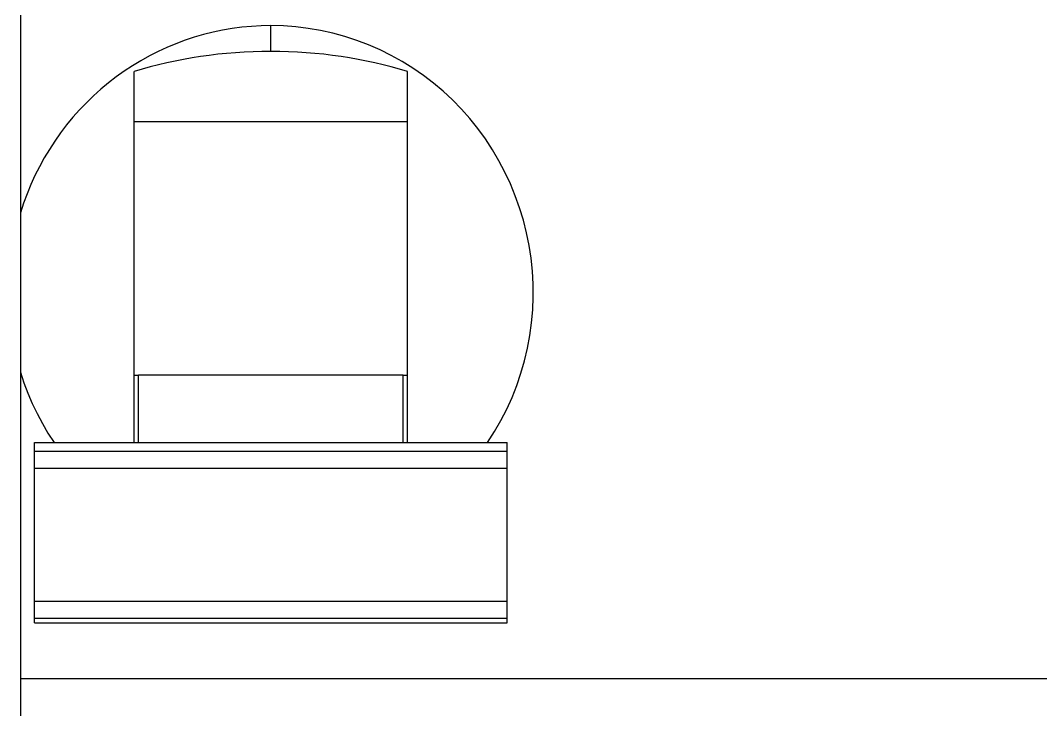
# Model space of a CAD drawing. Header units: millimetres. Extents: x 1019 to 1519, y 1262 to 1448.
# Drawn here: x 1195.695 to 1199.28, y 1266.153 to 1268.574 of the extents above; entities that cross this region are included whole.
import ezdxf

# ---------------------------------------------------------------- set-up
doc = ezdxf.new("R2010")
doc.units = ezdxf.units.MM

msp = doc.modelspace()

# ---------------------------------------------------------------- linework, layer by layer
for p, q in [((1195.6949, 1268.5919), (1195.6949, 1267.8974)), ((1196.5065, 1268.5527), (1196.4726, 1268.5495)), ((1196.5406, 1268.5546), (1196.5065, 1268.5527)), ((1196.575, 1268.5553), (1196.5406, 1268.5546)), ((1196.5749, 1268.4647), (1196.5749, 1268.5553)), ((1196.6192, 1268.5542), (1196.575, 1268.5553)), ((1196.6631, 1268.551), (1196.6192, 1268.5542)), ((1196.3389, 1268.524), (1196.3061, 1268.5145)), ((1196.3721, 1268.5323), (1196.3389, 1268.524)), ((1196.4054, 1268.5393), (1196.3721, 1268.5323)), ((1196.4389, 1268.545), (1196.4054, 1268.5393)), ((1196.4726, 1268.5495), (1196.4389, 1268.545)), ((1196.7066, 1268.5457), (1196.6631, 1268.551)), ((1196.7497, 1268.5383), (1196.7066, 1268.5457)), ((1196.7925, 1268.5287), (1196.7497, 1268.5383)), ((1196.835, 1268.5171), (1196.7925, 1268.5287)), ((1196.8769, 1268.5035), (1196.835, 1268.5171)), ((1196.2414, 1268.4917), (1196.2098, 1268.4785)), ((1196.2736, 1268.5037), (1196.2414, 1268.4917)), ((1196.3061, 1268.5145), (1196.2736, 1268.5037)), ((1196.9181, 1268.4878), (1196.8769, 1268.5035)), ((1196.9586, 1268.4702), (1196.9181, 1268.4878)), ((1196.148, 1268.4486), (1196.1179, 1268.4319)), ((1196.1786, 1268.4641), (1196.148, 1268.4486)), ((1196.2098, 1268.4785), (1196.1786, 1268.4641)), ((1196.9982, 1268.4505), (1196.9586, 1268.4702)), ((1197.0369, 1268.429), (1196.9982, 1268.4505)), ((1196.0885, 1268.414), (1196.0597, 1268.395)), ((1196.1179, 1268.4319), (1196.0885, 1268.414)), ((1197.0745, 1268.4055), (1197.0369, 1268.429)), ((1196.0316, 1268.375), (1196.0042, 1268.3538)), ((1196.0597, 1268.395), (1196.0316, 1268.375)), ((1196.0949, 1267.0913), (1196.0949, 1268.394)), ((1197.0549, 1267.0913), (1197.0549, 1268.394)), ((1197.1111, 1268.3803), (1197.0745, 1268.4055)), ((1197.1464, 1268.3532), (1197.1111, 1268.3803)), ((1196.0042, 1268.3538), (1195.9776, 1268.3317)), ((1197.1805, 1268.3245), (1197.1464, 1268.3532)), ((1195.9518, 1268.3085), (1195.9268, 1268.2843)), ((1195.9776, 1268.3317), (1195.9518, 1268.3085)), ((1197.2132, 1268.2941), (1197.1805, 1268.3245)), ((1195.9268, 1268.2843), (1195.9028, 1268.2592)), ((1197.2445, 1268.262), (1197.2132, 1268.2941)), ((1195.8796, 1268.2332), (1195.8574, 1268.2063)), ((1195.9028, 1268.2592), (1195.8796, 1268.2332)), ((1197.2742, 1268.2285), (1197.2445, 1268.262)), ((1195.8574, 1268.2063), (1195.8362, 1268.1785)), ((1196.0949, 1268.218), (1197.0549, 1268.218)), ((1197.3024, 1268.1935), (1197.2742, 1268.2285)), ((1195.8362, 1268.1785), (1195.816, 1268.1499)), ((1197.3288, 1268.1571), (1197.3024, 1268.1935)), ((1195.816, 1268.1499), (1195.7969, 1268.1205)), ((1197.3536, 1268.1195), (1197.3288, 1268.1571)), ((1195.7789, 1268.0905), (1195.762, 1268.0598)), ((1195.7969, 1268.1205), (1195.7789, 1268.0905)), ((1197.3766, 1268.0806), (1197.3536, 1268.1195)), ((1195.762, 1268.0598), (1195.7462, 1268.0285)), ((1197.3977, 1268.0407), (1197.3766, 1268.0806)), ((1195.7462, 1268.0285), (1195.7317, 1267.9967)), ((1197.4168, 1267.9997), (1197.3977, 1268.0407)), ((1195.7317, 1267.9967), (1195.7183, 1267.9642)), ((1197.4341, 1267.9578), (1197.4168, 1267.9997)), ((1195.7183, 1267.9642), (1195.706, 1267.9311)), ((1197.4493, 1267.9151), (1197.4341, 1267.9578)), ((1195.706, 1267.9311), (1195.6949, 1267.8974)), ((1197.4625, 1267.8717), (1197.4493, 1267.9151)), ((1195.6949, 1267.8974), (1195.6949, 1267.3383)), ((1197.4735, 1267.8276), (1197.4625, 1267.8717)), ((1197.4825, 1267.7831), (1197.4735, 1267.8276)), ((1197.4894, 1267.7382), (1197.4825, 1267.7831)), ((1197.494, 1267.693), (1197.4894, 1267.7382)), ((1197.4966, 1267.6476), (1197.494, 1267.693)), ((1197.4969, 1267.6021), (1197.4966, 1267.6476)), ((1197.4951, 1267.5567), (1197.4969, 1267.6021)), ((1197.4911, 1267.5114), (1197.4951, 1267.5567)), ((1197.4849, 1267.4665), (1197.4911, 1267.5114)), ((1197.4766, 1267.4219), (1197.4849, 1267.4665)), ((1197.4662, 1267.3778), (1197.4766, 1267.4219)), ((1197.4536, 1267.3342), (1197.4662, 1267.3778)), ((1195.6949, 1267.3383), (1195.6949, 1266.2619)), ((1195.6949, 1267.3383), (1195.7074, 1267.3007)), ((1197.4391, 1267.2914), (1197.4536, 1267.3342)), ((1195.7074, 1267.3007), (1195.7214, 1267.2638)), ((1196.0949, 1267.3274), (1196.1099, 1267.3274)), ((1197.0399, 1267.3274), (1196.1099, 1267.3274)), ((1196.1099, 1267.0913), (1196.1099, 1267.3274)), ((1197.0399, 1267.3274), (1197.0549, 1267.3274)), ((1197.0399, 1267.0913), (1197.0399, 1267.3274)), ((1195.7214, 1267.2638), (1195.7368, 1267.2278)), ((1197.4225, 1267.2494), (1197.4391, 1267.2914)), ((1195.7368, 1267.2278), (1195.7537, 1267.1925)), ((1197.4039, 1267.2083), (1197.4225, 1267.2494)), ((1195.7537, 1267.1925), (1195.7721, 1267.158)), ((1197.3834, 1267.1682), (1197.4039, 1267.2083)), ((1195.7721, 1267.158), (1195.7919, 1267.1242)), ((1197.361, 1267.1292), (1197.3834, 1267.1682)), ((1195.7919, 1267.1242), (1195.8131, 1267.0913)), ((1197.3368, 1267.0913), (1197.361, 1267.1292)), ((1195.7449, 1267.0594), (1195.7449, 1267.0913)), ((1195.7449, 1267.0913), (1197.4049, 1267.0913)), ((1197.4049, 1267.0594), (1197.4049, 1267.0913)), ((1195.7449, 1267), (1195.7449, 1267.0594)), ((1197.4049, 1267.0594), (1195.7449, 1267.0594)), ((1197.4049, 1267), (1197.4049, 1267.0594)), ((1195.7449, 1266.5323), (1195.7449, 1267)), ((1197.4049, 1267), (1195.7449, 1267)), ((1197.4049, 1266.5323), (1197.4049, 1267)), ((1195.7449, 1266.4723), (1195.7449, 1266.5323)), ((1197.4049, 1266.5323), (1195.7449, 1266.5323)), ((1197.4049, 1266.4723), (1197.4049, 1266.5323)), ((1195.7449, 1266.457), (1195.7449, 1266.4723)), ((1197.4049, 1266.4723), (1195.7449, 1266.4723)), ((1195.7449, 1266.457), (1195.7449, 1266.457)), ((1195.7449, 1266.457), (1197.4049, 1266.457)), ((1197.4049, 1266.457), (1197.4049, 1266.4723)), ((1197.4049, 1266.457), (1197.4049, 1266.457)), ((1195.6949, 1266.2619), (1195.6949, 1266.0559)), ((1195.6949, 1266.2619), (1202.8649, 1266.2619))]:
    msp.add_line(p, q)
for start_param, end_param in [(1.570796, 2.038807), (1.102785, 1.570796)]:
    msp.add_ellipse((1196.5749, 1267.8074), major_axis=(1.064, 0), ratio=0.617722, start_param=start_param, end_param=end_param)

doc.saveas('drawing.dxf')
